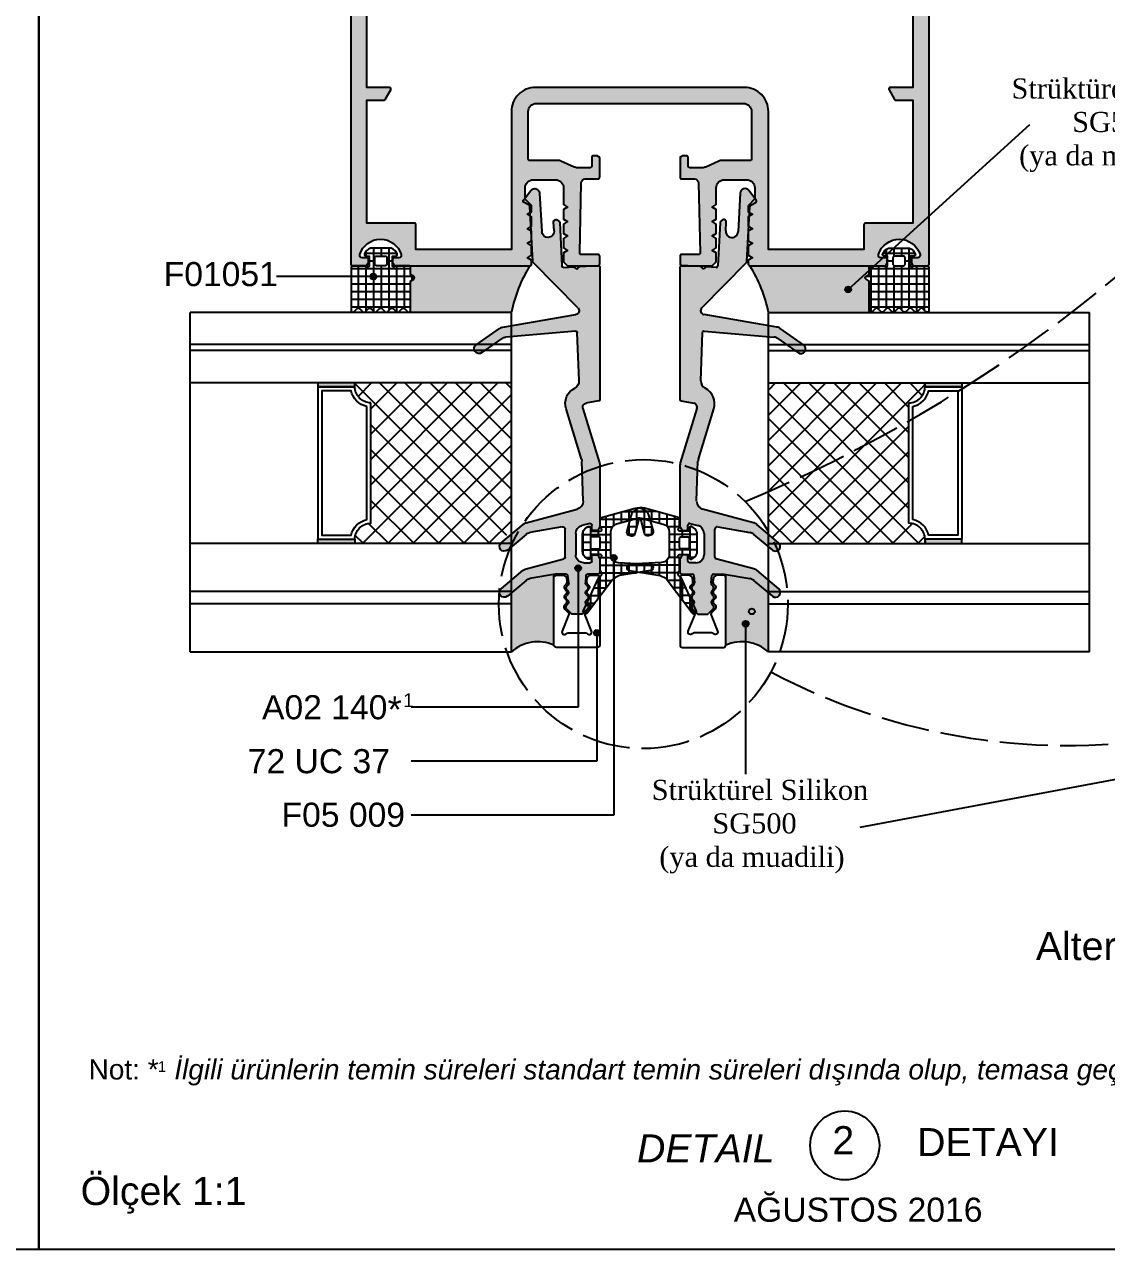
# Model space of a CAD drawing. Header units: millimetres. Extents: x -624 to 1947, y 11274 to 11571.
# Drawn here: x -415.3 to -280.6, y 11274.3 to 11426.8 of the extents above; entities that cross this region are included whole.
import ezdxf

# ---------------------------------------------------------------- set-up
doc = ezdxf.new("R2010")
doc.units = ezdxf.units.MM
doc.linetypes.add('AM_ISO02W050', pattern=[7.5, 6, -1.5])
for name, color, linetype in [('AKSESUAR', 7, 'Continuous'), ('Antet', 7, 'Continuous'), ('FITIL', 11, 'Continuous'), ('Layer1', 7, 'Continuous'), ('yazı_numara_k', 11, 'Continuous')]:
    doc.layers.add(name, color=color, linetype=linetype)
doc.styles.get("Standard").update_dxf_attribs({"font": 'arial.ttf'})
pattern_1 = [(0, (-788.0593, -1354.6916), (0, 0.9525), []), (90, (-788.0593, -1354.6916), (-0.9525, 1e-16), [])]

# ---------------------------------------------------------------- blocks, each defined once
blk = doc.blocks.new('CAM5V')
at = {"linetype": 'Continuous'}
for points in [[(941.47, -529.89), (941.47, -534.48), (940.97, -534.48), (940.97, -529.89)], [(941.47, -529.89), (941.47, -534.48), (940.97, -534.48), (940.97, -529.89)], [(941.47, -529.89), (941.47, -534.48), (940.97, -534.48), (940.97, -529.89)], [(960.47, -529.89), (960.47, -534.48), (960.97, -534.48), (960.97, -529.89)], [(960.47, -529.89), (960.47, -534.48), (960.97, -534.48), (960.97, -529.89)], [(960.47, -529.89), (960.47, -534.48), (960.97, -534.48), (960.97, -529.89)]]:
    blk.add_hatch(color=4, dxfattribs=at).paths.add_polyline_path(points)
at = {"color": 4}
for p, q in [((927.45, -513.99), (927.45, -553.99)), ((927.45, -513.99), (969.73, -513.99)), ((927.45, -513.99), (927.45, -553.99)), ((927.45, -513.99), (969.73, -513.99)), ((927.45, -513.99), (927.45, -553.99)), ((927.45, -513.99), (969.73, -513.99)), ((933.45, -553.99), (933.45, -513.99)), ((933.45, -553.99), (933.45, -513.99)), ((933.45, -553.99), (933.45, -513.99)), ((934.97, -553.99), (934.97, -513.99)), ((934.97, -553.99), (934.97, -513.99)), ((934.97, -553.99), (934.97, -513.99)), ((940.97, -553.99), (940.97, -513.99)), ((940.97, -553.99), (940.97, -513.99)), ((940.97, -553.99), (940.97, -513.99)), ((960.97, -553.99), (960.97, -513.99)), ((960.97, -553.99), (960.97, -513.99)), ((960.97, -553.99), (960.97, -513.99)), ((964.97, -553.99), (964.97, -513.99)), ((964.97, -553.99), (964.97, -513.99)), ((964.97, -553.99), (964.97, -513.99)), ((965.73, -553.99), (965.73, -513.99)), ((965.73, -553.99), (965.73, -513.99)), ((965.73, -553.99), (965.73, -513.99)), ((969.73, -553.99), (969.73, -513.99)), ((969.73, -553.99), (969.73, -513.99)), ((969.73, -553.99), (969.73, -513.99)), ((927.45, -553.99), (969.73, -553.99)), ((927.45, -553.99), (969.73, -553.99)), ((927.45, -553.99), (969.73, -553.99))]:
    blk.add_line(p, q, dxfattribs=at)
for points in [[(941.47, -529.89), (941.47, -534.48), (940.97, -534.48), (940.97, -529.89)], [(941.47, -529.89), (941.47, -534.48), (940.97, -534.48), (940.97, -529.89)], [(941.47, -529.89), (941.47, -534.48), (940.97, -534.48), (940.97, -529.89)], [(960.47, -529.89), (960.47, -534.49), (960.97, -534.49), (960.97, -529.89)], [(960.47, -529.89), (960.47, -534.48), (960.97, -534.48), (960.97, -529.89)], [(960.47, -529.89), (960.47, -534.49), (960.97, -534.49), (960.97, -529.89)], [(960.47, -529.89), (960.47, -534.48), (960.97, -534.48), (960.97, -529.89)], [(960.47, -529.89), (960.47, -534.49), (960.97, -534.49), (960.97, -529.89)], [(960.47, -529.89), (960.47, -534.48), (960.97, -534.48), (960.97, -529.89)]]:
    blk.add_lwpolyline(points, close=True, dxfattribs=at)
for points in [[(958.47, -536.49, -0.414214), (960.47, -534.49), (960.47, -529.89), (941.47, -529.89), (941.47, -534.49, -0.414214), (943.47, -536.49)], [(958.47, -536.49, -0.414214), (960.47, -534.49), (960.47, -529.89), (941.47, -529.89), (941.47, -534.49, -0.414214), (943.47, -536.49)], [(958.47, -536.49, -0.414214), (960.47, -534.49), (960.47, -529.89), (941.47, -529.89), (941.47, -534.49, -0.414214), (943.47, -536.49)], [(958.02, -535.99, -0.300614), (959.97, -534.04), (959.97, -530.39), (941.97, -530.39), (941.97, -534.04, -0.300614), (943.92, -535.99)], [(958.02, -535.99, -0.300614), (959.97, -534.04), (959.97, -530.39), (941.97, -530.39), (941.97, -534.04, -0.300614), (943.92, -535.99)], [(958.02, -535.99, -0.300614), (959.97, -534.04), (959.97, -530.39), (941.97, -530.39), (941.97, -534.04, -0.300614), (943.92, -535.99)]]:
    blk.add_lwpolyline(points, format="xyb", close=True, dxfattribs=at)
blk = doc.blocks.new('72UC37')
at = {"layer": 'Layer1', "color": 0, "linetype": 'Continuous', "ltscale": 10}
blk.add_lwpolyline([(1705.09, 11318.63), (1706, 11318.63), (1706.34, 11318.33), (1706.39, 11317.75, -0.221695), (1706.3, 11317.51), (1706.13, 11317.34, 0.414214), (1706.13, 11316.91), (1706.3, 11316.74, -0.414214), (1706.3, 11316.32), (1706.13, 11316.14, 0.414214), (1706.13, 11315.72), (1706.3, 11315.54, -0.414214), (1706.3, 11315.12), (1706.13, 11314.94, 0.198912), (1706.04, 11314.73), (1706.04, 11314.67), (1706.04, 11314.62, 0.198912), (1706.13, 11314.41), (1706.55, 11313.99, -0.298826), (1706.62, 11313.67), (1705.81, 11311.64, 0.837166), (1706.32, 11311.33, -0.213422), (1706.54, 11311.43), (1707.64, 11311.43), (1708.75, 11311.43, -0.213422), (1708.97, 11311.33, 0.837166), (1709.47, 11311.64), (1708.67, 11313.67, -0.298826), (1708.74, 11313.99), (1709.15, 11314.41, 0.198912), (1709.24, 11314.62), (1709.24, 11314.67), (1709.24, 11314.73, 0.198912), (1709.15, 11314.94), (1708.98, 11315.12, -0.414214), (1708.98, 11315.54), (1709.15, 11315.72, 0.414214), (1709.15, 11316.14), (1708.98, 11316.32, -0.414214), (1708.98, 11316.74), (1709.15, 11316.91, 0.414214), (1709.15, 11317.34), (1708.98, 11317.51, -0.221695), (1708.89, 11317.75), (1708.94, 11318.33), (1709.28, 11318.63), (1710.19, 11318.63, -0.414214), (1710.49, 11318.33), (1710.49, 11309.93, -0.414214), (1710.19, 11309.63), (1707.64, 11309.63), (1705.09, 11309.63, -0.414214), (1704.79, 11309.93), (1704.79, 11318.33, -0.414214)], format="xyb", close=True, dxfattribs=at)
blk = doc.blocks.new('A02140')
blk.add_hatch(color=1).paths.add_polyline_path([(1229.32, 10846.43), (1229.32, 10862.9, 0.36397), (1229.15, 10863.09), (1227.59, 10863.37, -0.450467), (1227.2, 10864.01), (1229.27, 10870.8, 0.074313), (1229.32, 10871.09), (1229.32, 10878.69, 0.131652), (1229.29, 10878.79), (1229.09, 10879.13, 0.267949), (1228.92, 10879.23), (1228.52, 10879.23, 0.414214), (1228.32, 10879.03), (1228.32, 10878.55, -0.486696), (1228.07, 10878.36), (1227.08, 10878.6, -0.345265), (1226.32, 10879.57), (1226.32, 10882.23, -0.414214), (1227.32, 10883.23), (1228.12, 10883.23, -0.414214), (1228.32, 10883.03), (1228.32, 10882.43, 0.414214), (1228.52, 10882.23), (1228.92, 10882.23, 0.267949), (1229.09, 10882.33), (1229.29, 10882.68, 0.131652), (1229.32, 10882.78), (1229.32, 10884.43, 0.414214), (1229.12, 10884.63), (1227.79, 10884.63, -0.388879), (1227.59, 10884.81), (1227.51, 10885.74, -0.221695), (1227.6, 10885.98), (1227.77, 10886.15, 0.414214), (1227.77, 10886.58), (1227.61, 10886.74, -0.414214), (1227.61, 10887.16), (1227.79, 10887.34, 0.414214), (1227.79, 10887.76), (1227.61, 10887.94, -0.414214), (1227.61, 10888.36), (1227.79, 10888.54, 0.414214), (1227.79, 10888.96), (1227.2, 10889.55, 0.197461), (1226.99, 10889.64), (1225.97, 10889.64, 0.197461), (1225.76, 10889.55), (1225.17, 10888.96, 0.414214), (1225.17, 10888.54), (1225.35, 10888.36, -0.414214), (1225.35, 10887.94), (1225.17, 10887.76, 0.414214), (1225.17, 10887.34), (1225.35, 10887.16, -0.414214), (1225.35, 10886.74), (1225.18, 10886.58, 0.414214), (1225.18, 10886.15), (1225.36, 10885.98, -0.221695), (1225.45, 10885.74), (1225.33, 10884.81, -0.387272), (1225.13, 10884.63), (1223.83, 10884.63, -0.043661), (1223.8, 10884.63), (1220.6, 10885.2, -0.131652), (1220.14, 10885.42), (1217.8, 10887.38, 1), (1217.02, 10886.46), (1219.75, 10884.17, 0.109518), (1220.13, 10883.97), (1224.83, 10882.72, -0.339454), (1224.98, 10882.52), (1224.98, 10879.06, -0.466308), (1224.62, 10878.76), (1220.61, 10879.47, -0.131652), (1220.14, 10879.69), (1217.8, 10881.65, 1), (1217.03, 10880.73), (1219.76, 10878.45, 0.109518), (1220.14, 10878.25), (1226.5, 10876.54, -0.349216), (1227.24, 10875.54), (1227.07, 10870.59, -0.065543), (1227.02, 10870.33), (1225.11, 10864.07, 0.359628), (1226.18, 10861.48, -0.287312), (1226.72, 10860.56), (1226.51, 10854.57, -0.429634), (1226.29, 10854.38), (1217.61, 10855.14, -0.131652), (1217.12, 10855.32), (1214.62, 10857.07, 1), (1213.93, 10856.09), (1216.84, 10854.05, 0.109518), (1217.24, 10853.88), (1226.32, 10852.33, -0.606617), (1226.59, 10851.49), (1221.03, 10845.85, 0.183818), (1220.97, 10845.72), (1220.61, 10838.87, -0.267949), (1220.5, 10838.7), (1219.88, 10838.39, 0.466308), (1219.81, 10838.09), (1220.73, 10836.88, 0.700208), (1221.82, 10837.21), (1222.08, 10842, -1), (1223.62, 10841.92), (1223.56, 10840.81, 0.668179), (1224.06, 10840.57), (1224.25, 10840.74, 0.198912), (1224.32, 10840.88), (1224.6, 10846.27, -0.414214), (1224.81, 10846.46), (1226.03, 10846.4, 0.198912), (1226.17, 10846.45), (1226.43, 10846.68), (1226.65, 10846.42, 0.198912), (1226.79, 10846.36), (1229.11, 10846.23, 0.429634)])
at = {"color": 1}
for p, q in [((1225.17, 10888.96), (1225.76, 10889.55)), ((1226.99, 10889.64), (1225.97, 10889.64)), ((1227.79, 10888.96), (1227.2, 10889.55)), ((1225.35, 10888.36), (1225.17, 10888.54)), ((1225.17, 10887.76), (1225.35, 10887.94)), ((1227.61, 10888.36), (1227.79, 10888.54)), ((1227.79, 10887.76), (1227.61, 10887.94)), ((1217.02, 10886.46), (1219.75, 10884.17)), ((1220.14, 10885.42), (1217.8, 10887.38)), ((1225.35, 10887.16), (1225.17, 10887.34)), ((1225.18, 10886.58), (1225.35, 10886.74)), ((1225.36, 10885.98), (1225.18, 10886.15)), ((1227.6, 10885.98), (1227.77, 10886.15)), ((1227.61, 10887.16), (1227.79, 10887.34)), ((1227.77, 10886.58), (1227.61, 10886.74)), ((1223.8, 10884.63), (1220.6, 10885.2)), ((1225.13, 10884.63), (1223.83, 10884.63)), ((1225.45, 10885.74), (1225.33, 10884.81)), ((1227.59, 10884.81), (1227.51, 10885.74)), ((1229.12, 10884.63), (1227.79, 10884.63)), ((1220.13, 10883.97), (1224.83, 10882.72)), ((1227.32, 10883.23), (1228.12, 10883.23)), ((1228.32, 10883.03), (1228.32, 10882.43)), ((1229.32, 10882.78), (1229.32, 10884.43)), ((1220.14, 10879.69), (1217.8, 10881.65)), ((1224.98, 10882.52), (1224.98, 10879.06)), ((1226.32, 10879.57), (1226.32, 10882.23)), ((1228.52, 10882.23), (1228.92, 10882.23)), ((1229.09, 10882.33), (1229.29, 10882.68)), ((1217.03, 10880.73), (1219.76, 10878.45)), ((1224.62, 10878.76), (1220.61, 10879.47)), ((1228.07, 10878.36), (1227.08, 10878.6)), ((1228.32, 10879.03), (1228.32, 10878.55)), ((1228.92, 10879.23), (1228.52, 10879.23)), ((1229.29, 10878.79), (1229.09, 10879.13)), ((1229.32, 10871.09), (1229.32, 10878.69)), ((1220.14, 10878.25), (1226.5, 10876.54)), ((1227.24, 10875.54), (1227.07, 10870.59)), ((1227.2, 10864.01), (1229.27, 10870.8)), ((1227.02, 10870.33), (1225.11, 10864.07)), ((1229.15, 10863.09), (1227.59, 10863.37)), ((1229.32, 10846.43), (1229.32, 10862.9)), ((1226.72, 10860.56), (1226.51, 10854.57)), ((1217.12, 10855.32), (1214.62, 10857.07)), ((1213.93, 10856.09), (1216.84, 10854.05)), ((1226.29, 10854.38), (1217.61, 10855.14)), ((1217.24, 10853.88), (1226.32, 10852.33)), ((1226.59, 10851.49), (1221.03, 10845.85)), ((1224.81, 10846.46), (1226.03, 10846.4)), ((1226.17, 10846.45), (1226.43, 10846.68)), ((1226.43, 10846.68), (1226.65, 10846.42)), ((1220.97, 10845.72), (1220.61, 10838.87)), ((1224.32, 10840.88), (1224.6, 10846.27)), ((1226.79, 10846.36), (1229.11, 10846.23)), ((1221.82, 10837.21), (1222.08, 10842)), ((1223.62, 10841.92), (1223.56, 10840.81)), ((1224.06, 10840.57), (1224.25, 10840.74)), ((1219.81, 10838.09), (1220.73, 10836.88)), ((1220.5, 10838.7), (1219.88, 10838.39))]:
    blk.add_line(p, q, dxfattribs=at)
for centre, radius, start, end in [((1225.97, 10889.34), 0.3, 90.3201, 135), ((1226.99, 10889.34), 0.3, 45, 89.6799), ((1225.38, 10888.75), 0.3, 135, 225), ((1225.38, 10887.55), 0.3, 135, 225), ((1225.13, 10888.15), 0.3, 315, 45), ((1227.82, 10888.15), 0.3, 135, 225), ((1227.58, 10888.75), 0.3, 315, 45), ((1227.58, 10887.55), 0.3, 315, 45), ((1217.41, 10886.92), 0.6, 50, 230), ((1225.4, 10886.37), 0.3, 135, 225), ((1225.13, 10886.95), 0.3, 315, 45), ((1227.82, 10886.95), 0.3, 135, 225), ((1227.56, 10886.37), 0.3, 315, 45), ((1220.78, 10886.18), 1, 230, 260), ((1223.83, 10884.83), 0.2, 260, 270), ((1225.13, 10884.83), 0.196, 270, 354.6799), ((1225.15, 10885.77), 0.3, 355, 45), ((1227.81, 10885.77), 0.3, 135, 185), ((1227.79, 10884.83), 0.2, 185, 270), ((1229.12, 10884.43), 0.2, 0, 90), ((1220.39, 10884.94), 1, 230, 255), ((1227.32, 10882.23), 1, 90, 180), ((1228.12, 10883.03), 0.2, 0, 90), ((1217.42, 10881.19), 0.6, 50, 230), ((1224.78, 10882.52), 0.2, 0, 75), ((1228.52, 10882.43), 0.2, 180, 270), ((1228.92, 10882.43), 0.2, 270, 330), ((1229.12, 10882.78), 0.2, 330, 0), ((1220.4, 10879.21), 1, 230, 255), ((1220.78, 10880.45), 1, 230, 260), ((1224.68, 10879.06), 0.3, 260, 0), ((1227.32, 10879.57), 1, 180, 256.1921), ((1228.12, 10878.55), 0.2, 256.1921, 0), ((1228.52, 10879.03), 0.2, 90, 180), ((1228.92, 10879.03), 0.2, 30, 90), ((1229.12, 10878.69), 0.2, 0, 30), ((1226.24, 10875.58), 1, 358, 75), ((1228.32, 10871.09), 1, 343, 0), ((1226.07, 10870.62), 1, 343, 358), ((1227.21, 10863.43), 2.2, 163, 242.1201), ((1227.68, 10863.86), 0.5, 163, 260), ((1229.12, 10862.9), 0.2, 0, 80), ((1225.72, 10860.6), 1, 358, 62.1201), ((1214.27, 10856.58), 0.6, 55, 235), ((1217.42, 10854.87), 1, 235, 260), ((1217.69, 10856.14), 1, 235, 265), ((1226.31, 10854.58), 0.2, 265, 358), ((1226.24, 10851.84), 0.5, 315.3371, 80.3039), ((1224.8, 10846.26), 0.2, 87, 177), ((1226.04, 10846.6), 0.2, 267, 312), ((1226.8, 10846.56), 0.2, 222, 267), ((1229.12, 10846.43), 0.2, 267, 0), ((1221.17, 10845.71), 0.2, 135.3371, 177), ((1222.85, 10841.96), 0.773, 357, 177), ((1223.86, 10840.79), 0.3, 177, 312), ((1224.12, 10840.89), 0.2, 312, 357), ((1220.41, 10838.88), 0.2, 297, 357), ((1219.97, 10838.21), 0.2, 117, 217), ((1221.21, 10837.25), 0.611, 217, 357)]:
    blk.add_arc(centre, radius, start, end, dxfattribs=at)
blk = doc.blocks.new('F05009')
at = {"layer": 'FITIL'}
h = blk.add_hatch(dxfattribs=at)
h.set_pattern_fill('NET', color=256, scale=0.3, style=0)
h.paths.add_polyline_path([(-531.95, 11339.95), (-527.88, 11341.04, -0.414214), (-526.17, 11340.05), (-525.66, 11338.17, -0.414214), (-525.95, 11337.68), (-526.24, 11337.61, -0.414214), (-526.73, 11337.89), (-527.2, 11339.67, 0.414214), (-527.45, 11339.81), (-530.21, 11339.07, 0.339454), (-530.95, 11338.11), (-530.95, 11335.29, 0.39896), (-530, 11334.29), (-526.03, 11334.08, -0.900404), (-525.99, 11333.29), (-529.54, 11332.73, 0.194002), (-530.83, 11331.96), (-533.81, 11328.01, -0.898151), (-534.32, 11328.32), (-532.43, 11332.41, -0.202229), (-532.32, 11332.51, 0.56776), (-532.18, 11333.19, -0.211717), (-532.25, 11333.34), (-532.25, 11334.75, -0.267949), (-532.15, 11334.92, 0.767327), (-532.25, 11335.29), (-533.45, 11335.29), (-533.45, 11334.89, -0.57735), (-533.75, 11334.72), (-533.95, 11334.83, -0.267949), (-534.45, 11335.7), (-534.45, 11337.78, -0.267949), (-533.95, 11338.65), (-533.75, 11338.76, -0.57735), (-533.45, 11338.59), (-533.45, 11338.19), (-532.25, 11338.19, 0.767327), (-532.15, 11338.56, -0.267949), (-532.25, 11338.74), (-532.25, 11339.57, -0.339454)])
h.paths.add_polyline_path([(-533.25, 11335.99), (-532.45, 11335.99, 0.414214), (-532.25, 11336.19), (-532.25, 11337.29, 0.414214), (-532.45, 11337.49), (-533.25, 11337.49, 0.414214), (-533.45, 11337.29), (-533.45, 11336.19, 0.414214)], flags=16)
at = {"layer": 'FITIL', "flags": 128}
for points in [[(-531.95, 11339.95), (-527.88, 11341.04, -0.414214), (-526.17, 11340.05), (-525.66, 11338.17, -0.414214), (-525.95, 11337.68), (-526.24, 11337.61, -0.414214), (-526.73, 11337.89), (-527.2, 11339.67, 0.414214), (-527.45, 11339.81), (-530.21, 11339.07, 0.339454), (-530.95, 11338.11), (-530.95, 11335.29, 0.39896), (-530, 11334.29), (-526.03, 11334.08, -0.900404), (-525.99, 11333.29), (-529.54, 11332.73, 0.194002), (-530.83, 11331.96), (-533.81, 11328.01, -0.898151), (-534.32, 11328.32), (-532.43, 11332.41, -0.202229), (-532.32, 11332.51, 0.56776), (-532.18, 11333.19, -0.211717), (-532.25, 11333.34), (-532.25, 11334.75, -0.267949), (-532.15, 11334.92, 0.767327), (-532.25, 11335.29), (-533.45, 11335.29), (-533.45, 11334.89, -0.57735), (-533.75, 11334.72), (-533.95, 11334.83, -0.267949), (-534.45, 11335.7), (-534.45, 11337.78, -0.267949), (-533.95, 11338.65), (-533.75, 11338.76, -0.57735), (-533.45, 11338.59), (-533.45, 11338.19), (-532.25, 11338.19, 0.767327), (-532.15, 11338.56, -0.267949), (-532.25, 11338.74), (-532.25, 11339.57, -0.339454)], [(-533.25, 11335.99), (-532.45, 11335.99, 0.414214), (-532.25, 11336.19), (-532.25, 11337.29, 0.414214), (-532.45, 11337.49), (-533.25, 11337.49, 0.414214), (-533.45, 11337.29), (-533.45, 11336.19, 0.414214)]]:
    blk.add_lwpolyline(points, format="xyb", close=True, dxfattribs=at)

msp = doc.modelspace()

# ---------------------------------------------------------------- hatches: boundary and pattern name
h = msp.add_hatch(color=7)
h.paths.add_polyline_path([(-352.39, 11396.781), (-367.454, 11396.781, -0.4142136), (-367.254, 11396.581), (-367.254, 11395.685), (-366.854, 11395.454, -0.5773503), (-366.854, 11395.108), (-367.254, 11394.877), (-367.254, 11391.181, -0.4142136), (-367.454, 11390.981), (-354.69, 11390.981, -0.090493)])
h.paths.add_polyline_path([(-310.126, 11394.877), (-310.526, 11395.108, -0.5773503), (-310.526, 11395.454), (-310.126, 11395.685), (-310.126, 11396.581, -0.4142136), (-309.926, 11396.781), (-324.99, 11396.781, -0.090493), (-322.69, 11390.981), (-309.926, 11390.981, -0.4142136), (-310.126, 11391.181)])
h = msp.add_hatch()
h.set_pattern_fill('ANSI37', color=256, scale=0.7, style=0)
h.set_pattern_definition([(45, (-788.0593, -1354.6916), (-1.57154482, 1.57154482), []), (135, (-788.0593, -1354.6916), (-1.57154482, -1.57154482), [])])
h.paths.add_polyline_path([(-305.19, 11379.721, 0.4142136), (-303.19, 11381.721), (-303.192, 11381.721), (-303.192, 11382.221), (-322.69, 11382.221), (-322.69, 11364.435, -0.0885616), (-321.888, 11362.221), (-303.19, 11362.221), (-303.19, 11362.721, 0.4142136), (-305.19, 11364.721)])
h.paths.add_polyline_path([(-354.69, 11382.221), (-374.189, 11382.221), (-374.189, 11381.721), (-374.19, 11381.721, 0.4142136), (-372.19, 11379.721), (-372.19, 11364.721, 0.4142136), (-374.19, 11362.721), (-374.207, 11362.221), (-355.493, 11362.221, -0.0885616), (-354.69, 11364.435)])
for points in [[(-349.389, 11349.553), (-349.389, 11357.952), (-349.389, 11358.36), (-352.39, 11357.831, 0.1316525), (-352.859, 11357.612), (-354.69, 11356.075), (-354.69, 11354.701), (-354.69, 11348.701, -0.295121)], [(-327.991, 11349.553), (-327.991, 11357.952), (-327.991, 11358.36), (-324.991, 11357.831, -0.1316525), (-324.521, 11357.612), (-322.69, 11356.075), (-322.69, 11354.701), (-322.69, 11348.701, 0.295121)]]:
    msp.add_hatch(color=7).paths.add_polyline_path(points)
at = {"layer": 'AKSESUAR', "linetype": 'ByBlock'}
h = msp.add_hatch(color=30, dxfattribs=at)
h.paths.add_polyline_path([(-352.59, 11410.081), (-352.59, 11415.981, -0.4142136), (-351.59, 11416.981), (-325.79, 11416.981, -0.4142136), (-324.79, 11415.981), (-324.79, 11410.081, -0.4142136), (-324.99, 11409.881), (-328.454, 11409.881, 0.1049636), (-328.86, 11409.795), (-330.496, 11409.067, -0.1049636), (-330.903, 11408.981), (-332.49, 11408.981, -0.4142136), (-332.69, 11409.181), (-332.69, 11410.281, 0.4142136), (-332.89, 11410.481), (-333.317, 11410.481, 0.1316525), (-333.417, 11410.454), (-333.59, 11410.354, 0.2679492), (-333.69, 11410.181), (-333.69, 11407.781, 0.4142136), (-333.49, 11407.581), (-331.89, 11407.581, -0.4075001), (-331.39, 11407.092), (-331.19, 11398.386, -0.420959), (-331.39, 11398.181), (-333.49, 11398.181, 0.4142136), (-333.69, 11397.981), (-333.69, 11396.981, 0.4142136), (-333.49, 11396.781), (-329.69, 11396.781), (-329.19, 11397.281), (-329.19, 11398.369), (-329.69, 11398.681), (-329.19, 11398.993), (-329.19, 11400.169), (-329.69, 11400.481), (-329.19, 11400.793), (-329.19, 11401.969), (-329.69, 11402.281), (-329.19, 11402.593), (-329.19, 11403.769), (-329.69, 11404.081), (-329.19, 11404.393), (-329.19, 11406.481, -0.4142136), (-328.19, 11407.481), (-325.39, 11407.481, -0.4142136), (-324.39, 11406.481), (-324.39, 11405.147, -0.1989124), (-324.449, 11405.005), (-325.132, 11404.322, 0.1989124), (-325.19, 11404.181), (-325.19, 11403.493), (-324.69, 11403.181), (-325.19, 11402.869), (-325.19, 11401.693), (-324.69, 11401.381), (-325.19, 11401.069), (-325.19, 11399.893), (-324.69, 11399.581), (-325.19, 11399.269), (-325.19, 11398.093), (-324.69, 11397.781), (-325.19, 11397.469), (-325.19, 11396.981, 0.4142136), (-324.99, 11396.781), (-308.206, 11396.781, 0.2679492), (-308.033, 11396.881), (-307.917, 11397.081, 0.1316525), (-307.89, 11397.181), (-307.89, 11397.581, 0.4142136), (-308.09, 11397.781), (-308.686, 11397.781, -0.5038104), (-308.973, 11398.168, -0.7405316), (-303.808, 11398.168, -0.5038104), (-304.095, 11397.781), (-304.69, 11397.781, 0.4142136), (-304.89, 11397.581), (-304.89, 11397.181, 0.1316525), (-304.863, 11397.081), (-304.748, 11396.881, 0.2679492), (-304.575, 11396.781), (-302.89, 11396.781, 0.4142136), (-302.69, 11396.981), (-302.69, 11506.781), (-374.69, 11506.781), (-374.69, 11396.981, 0.4142136), (-374.49, 11396.781), (-372.806, 11396.781, 0.2679492), (-372.633, 11396.881), (-372.517, 11397.081, 0.1316525), (-372.49, 11397.181), (-372.49, 11397.581, 0.4142136), (-372.69, 11397.781), (-373.286, 11397.781, -0.5038104), (-373.573, 11398.168, -0.7405316), (-368.408, 11398.168, -0.5038104), (-368.695, 11397.781), (-369.29, 11397.781, 0.4142136), (-369.49, 11397.581), (-369.49, 11397.181, 0.1316525), (-369.463, 11397.081), (-369.348, 11396.881, 0.2679492), (-369.175, 11396.781), (-352.39, 11396.781, 0.4142136), (-352.19, 11396.981), (-352.19, 11397.469), (-352.69, 11397.781), (-352.19, 11398.093), (-352.19, 11399.269), (-352.69, 11399.581), (-352.19, 11399.893), (-352.19, 11401.069), (-352.69, 11401.381), (-352.19, 11401.693), (-352.19, 11402.869), (-352.69, 11403.181), (-352.19, 11403.493), (-352.19, 11404.181, 0.1989124), (-352.249, 11404.322), (-352.932, 11405.005, -0.1989124), (-352.99, 11405.147), (-352.99, 11406.481, -0.4142136), (-351.99, 11407.481), (-349.19, 11407.481, -0.4142136), (-348.19, 11406.481), (-348.19, 11404.393), (-347.69, 11404.081), (-348.19, 11403.769), (-348.19, 11402.593), (-347.69, 11402.281), (-348.19, 11401.969), (-348.19, 11400.793), (-347.69, 11400.481), (-348.19, 11400.169), (-348.19, 11398.993), (-347.69, 11398.681), (-348.19, 11398.369), (-348.19, 11397.281), (-347.69, 11396.781), (-343.89, 11396.781, 0.4142136), (-343.69, 11396.981), (-343.69, 11397.981, 0.4142136), (-343.89, 11398.181), (-345.99, 11398.181, -0.420959), (-346.19, 11398.386), (-345.99, 11407.092, -0.4075001), (-345.49, 11407.581), (-343.89, 11407.581, 0.4142136), (-343.69, 11407.781), (-343.69, 11410.181, 0.2679492), (-343.79, 11410.354), (-343.963, 11410.454, 0.1316525), (-344.063, 11410.481), (-344.49, 11410.481, 0.4142136), (-344.69, 11410.281), (-344.69, 11409.181, -0.4142136), (-344.89, 11408.981), (-346.478, 11408.981, -0.1049636), (-346.884, 11409.067), (-348.521, 11409.795, 0.1049636), (-348.927, 11409.881), (-352.39, 11409.881, -0.4142136)])
h.paths.add_polyline_path([(-369.37, 11498.178, 0.3575603), (-369.473, 11497.553), (-368.537, 11495.931, 0.2679492), (-368.104, 11495.681), (-367.19, 11495.681, 0.4142136), (-366.69, 11496.181), (-366.69, 11504.481), (-310.69, 11504.481), (-310.69, 11496.181, 0.4142136), (-310.19, 11495.681), (-309.277, 11495.681, 0.2679492), (-308.844, 11495.931), (-307.907, 11497.553, 0.3575603), (-308.01, 11498.178, -2.6534327), (-305.37, 11498.178, 0.3575603), (-305.473, 11497.553), (-304.69, 11496.197), (-304.69, 11439.165), (-305.473, 11437.809, 0.3575603), (-305.37, 11437.183, -2.6534327), (-308.01, 11437.183, 0.3575603), (-307.907, 11437.809), (-308.844, 11439.431, 0.2679492), (-309.277, 11439.681), (-310.19, 11439.681, 0.4142136), (-310.69, 11439.181), (-310.69, 11432.681, 0.4142136), (-309.69, 11431.681), (-304.69, 11431.681), (-304.69, 11418.981), (-307.49, 11418.981, 0.5773503), (-307.663, 11418.681), (-306.971, 11417.481, 0.2679492), (-306.797, 11417.381), (-304.69, 11417.381), (-304.69, 11402.081), (-310.586, 11402.081, 0.4142136), (-310.786, 11401.881), (-310.786, 11398.781), (-322.69, 11398.781), (-322.69, 11415.981, 0.4142136), (-325.69, 11418.981), (-351.69, 11418.981, 0.4142136), (-354.69, 11415.981), (-354.69, 11398.781), (-366.595, 11398.781), (-366.595, 11401.881, 0.4142136), (-366.795, 11402.081), (-372.69, 11402.081), (-372.69, 11417.381), (-370.583, 11417.381, 0.2679492), (-370.41, 11417.481), (-369.717, 11418.681, 0.5773503), (-369.89, 11418.981), (-372.69, 11418.981), (-372.69, 11431.681), (-367.69, 11431.681, 0.4142136), (-366.69, 11432.681), (-366.69, 11439.181, 0.4142136), (-367.19, 11439.681), (-368.104, 11439.681, 0.2679492), (-368.537, 11439.431), (-369.473, 11437.809, 0.3575603), (-369.37, 11437.183, -2.6534327), (-372.01, 11437.183, 0.3575603), (-371.907, 11437.809), (-372.69, 11439.165), (-372.69, 11496.197), (-371.907, 11497.553, 0.3575603), (-372.01, 11498.178, -2.6534327)], flags=16)
at = {"layer": 'Antet'}
h = msp.add_hatch(dxfattribs=at)
h.set_pattern_fill('LINE', color=0, scale=0.5, angle=45, style=0)
h.set_pattern_definition([(45, (654.47765, 11359.59461), (-0.044194174, 0.044194174), [])])
edge = h.paths.add_edge_path()
edge.add_arc((-371.879, 11395.423), 0.362, 0, 360)
h = msp.add_hatch(color=0, dxfattribs=at)
h.set_gradient(color1=(77, 0, 0))
edge = h.paths.add_edge_path()
edge.add_arc((-312.758, 11393.834), 0.362, 0, 360)
h = msp.add_hatch(dxfattribs=at)
h.set_pattern_fill('LINE', color=0, scale=0.5, angle=45, style=0)
h.set_pattern_definition([(45, (684.42967, 11324.59635), (-0.044194174, 0.044194174), [])])
edge = h.paths.add_edge_path()
edge.add_arc((-341.927, 11360.425), 0.362, 0, 360)
h = msp.add_hatch(dxfattribs=at)
h.set_pattern_fill('LINE', color=0, scale=0.5, angle=45, style=0)
h.set_pattern_definition([(45, (679.98398, 11323.29527), (-0.044194174, 0.044194174), [])])
edge = h.paths.add_edge_path()
edge.add_arc((-346.372, 11359.124), 0.362, 0, 360)
h = msp.add_hatch(dxfattribs=at)
h.set_pattern_fill('LINE', color=0, scale=0.5, angle=45, style=0)
h.set_pattern_definition([(45, (682.31338, 11315.231974), (-0.044194174, 0.044194174), [])])
edge = h.paths.add_edge_path()
edge.add_arc((-344.043, 11351.06), 0.362, 0, 360)
h = msp.add_hatch(color=0, dxfattribs=at)
h.set_gradient(color1=(77, 0, 0))
edge = h.paths.add_edge_path()
edge.add_arc((-325.521, 11352.213), 0.362, 0, 360)
at = {"layer": 'FITIL'}
h = msp.add_hatch(dxfattribs=at)
h.set_pattern_fill('NET', color=256, scale=0.3, style=0)
h.set_pattern_definition(pattern_1)
h.paths.add_polyline_path([(-367.254, 11391.181), (-367.254, 11394.877), (-366.854, 11395.108, 0.5773503), (-366.854, 11395.454), (-367.254, 11395.685), (-367.254, 11396.581, 0.4142136), (-367.454, 11396.781), (-369.067, 11396.781, 0.2453927), (-369.231, 11396.695, -0.7342378), (-369.504, 11396.781), (-369.504, 11397.981), (-369.104, 11397.981, 0.5773503), (-368.931, 11398.281), (-369.047, 11398.481, 0.2679492), (-369.913, 11398.981), (-371.996, 11398.981, 0.2679492), (-372.862, 11398.481), (-372.978, 11398.281, 0.5773503), (-372.804, 11397.981), (-372.404, 11397.981), (-372.404, 11396.781, -0.7342378), (-372.677, 11396.695, 0.2453927), (-372.842, 11396.781), (-374.454, 11396.781, 0.4142136), (-374.654, 11396.581), (-374.654, 11391.181, 0.6681786), (-374.313, 11391.04), (-373.896, 11391.457, -0.4142136), (-373.613, 11391.457), (-373.196, 11391.04, 0.4142136), (-372.913, 11391.04), (-372.496, 11391.457, -0.4142136), (-372.213, 11391.457), (-371.796, 11391.04, 0.4142136), (-371.513, 11391.04), (-371.096, 11391.457, -0.4142136), (-370.813, 11391.457), (-370.396, 11391.04, 0.4142136), (-370.113, 11391.04), (-369.696, 11391.457, -0.4142136), (-369.413, 11391.457), (-368.996, 11391.04, 0.4142136), (-368.713, 11391.04), (-368.296, 11391.457, -0.4142136), (-368.013, 11391.457), (-367.596, 11391.04, 0.6681786)])
h.paths.add_polyline_path([(-371.704, 11396.981), (-371.704, 11397.781, -0.4142136), (-371.504, 11397.981), (-370.404, 11397.981, -0.4142136), (-370.204, 11397.781), (-370.204, 11396.981, -0.4142136), (-370.404, 11396.781), (-371.504, 11396.781, -0.4142136)], flags=16)
h = msp.add_hatch(dxfattribs=at)
h.set_pattern_fill('NET', color=256, scale=0.3, style=0)
h.set_pattern_definition(pattern_1)
h.paths.add_polyline_path([(-310.126, 11391.181), (-310.126, 11394.877), (-310.526, 11395.108, -0.5773503), (-310.526, 11395.454), (-310.126, 11395.685), (-310.126, 11396.581, -0.4142136), (-309.926, 11396.781), (-308.313, 11396.781, -0.2453927), (-308.149, 11396.695, 0.7342378), (-307.876, 11396.781), (-307.876, 11397.981), (-308.276, 11397.981, -0.5773503), (-308.449, 11398.281), (-308.334, 11398.481, -0.2679492), (-307.468, 11398.981), (-305.384, 11398.981, -0.2679492), (-304.518, 11398.481), (-304.403, 11398.281, -0.5773503), (-304.576, 11397.981), (-304.976, 11397.981), (-304.976, 11396.781, 0.7342378), (-304.703, 11396.695, -0.2453927), (-304.539, 11396.781), (-302.926, 11396.781, -0.4142136), (-302.726, 11396.581), (-302.726, 11391.181, -0.6681786), (-303.068, 11391.04), (-303.485, 11391.457, 0.4142136), (-303.768, 11391.457), (-304.185, 11391.04, -0.4142136), (-304.468, 11391.04), (-304.885, 11391.457, 0.4142136), (-305.168, 11391.457), (-305.585, 11391.04, -0.4142136), (-305.868, 11391.04), (-306.285, 11391.457, 0.4142136), (-306.568, 11391.457), (-306.985, 11391.04, -0.4142136), (-307.268, 11391.04), (-307.685, 11391.457, 0.4142136), (-307.968, 11391.457), (-308.385, 11391.04, -0.4142136), (-308.668, 11391.04), (-309.085, 11391.457, 0.4142136), (-309.368, 11391.457), (-309.785, 11391.04, -0.6681786)])
h.paths.add_polyline_path([(-305.676, 11396.981), (-305.676, 11397.781, 0.4142136), (-305.876, 11397.981), (-306.976, 11397.981, 0.4142136), (-307.176, 11397.781), (-307.176, 11396.981, 0.4142136), (-306.976, 11396.781), (-305.876, 11396.781, 0.4142136)], flags=16)

# ---------------------------------------------------------------- linework, layer by layer
at = {"color": 140}
for p, q in [((-312.758, 11393.834), (-290.134, 11414.381)), ((-371.879, 11395.423), (-383.928, 11395.423)), ((-341.927, 11360.425), (-341.927, 11328.378)), ((-346.372, 11359.124), (-346.372, 11341.806)), ((-325.521, 11352.213), (-325.521, 11333.493)), ((-344.043, 11351.06), (-344.043, 11335.092)), ((-346.372, 11341.806), (-367.178, 11341.806)), ((-344.043, 11335.092), (-367.178, 11335.092)), ((-264.332, 11335.668), (-311.32, 11326.842)), ((-341.927, 11328.378), (-367.178, 11328.378))]:
    msp.add_line(p, q, dxfattribs=at)
at = {"color": 6}
for p, q in [((-374.19, 11381.721), (-374.19, 11382.221)), ((-303.19, 11381.721), (-303.19, 11382.221)), ((-374.19, 11362.721), (-374.19, 11362.221)), ((-303.19, 11362.721), (-303.19, 11362.221))]:
    msp.add_line(p, q, dxfattribs=at)
at = {"color": 0}
for p, q in [((-349.389, 11357.952), (-349.389, 11358.36)), ((-327.991, 11357.952), (-327.991, 11358.36))]:
    msp.add_line(p, q, dxfattribs=at)
for points in [[(-374.69, 11506.781), (-374.69, 11396.981, 0.4142136), (-374.49, 11396.781), (-372.806, 11396.781, 0.2679492), (-372.633, 11396.881), (-372.517, 11397.081, 0.1316525), (-372.49, 11397.181), (-372.49, 11397.581, 0.4142136), (-372.69, 11397.781), (-373.286, 11397.781, -0.5038104), (-373.573, 11398.168, -0.7405316), (-368.408, 11398.168, -0.5038104), (-368.695, 11397.781), (-369.29, 11397.781, 0.4142136), (-369.49, 11397.581), (-369.49, 11397.181, 0.1316525), (-369.463, 11397.081), (-369.348, 11396.881, 0.2679492), (-369.175, 11396.781), (-352.39, 11396.781, 0.4142136), (-352.19, 11396.981), (-352.19, 11397.469), (-352.69, 11397.781), (-352.19, 11398.093), (-352.19, 11399.269), (-352.69, 11399.581), (-352.19, 11399.893), (-352.19, 11401.069), (-352.69, 11401.381), (-352.19, 11401.693), (-352.19, 11402.869), (-352.69, 11403.181), (-352.19, 11403.493), (-352.19, 11404.181, 0.1989124), (-352.249, 11404.322), (-352.932, 11405.005, -0.1989124), (-352.99, 11405.147), (-352.99, 11406.481, -0.4142136), (-351.99, 11407.481), (-349.19, 11407.481, -0.4142136), (-348.19, 11406.481), (-348.19, 11404.393), (-347.69, 11404.081), (-348.19, 11403.769), (-348.19, 11402.593), (-347.69, 11402.281), (-348.19, 11401.969), (-348.19, 11400.793), (-347.69, 11400.481), (-348.19, 11400.169), (-348.19, 11398.993), (-347.69, 11398.681), (-348.19, 11398.369), (-348.19, 11397.281), (-347.69, 11396.781), (-343.89, 11396.781, 0.4142136), (-343.69, 11396.981), (-343.69, 11397.981, 0.4142136), (-343.89, 11398.181), (-345.99, 11398.181, -0.420959), (-346.19, 11398.386), (-345.99, 11407.092, -0.4075001), (-345.49, 11407.581), (-343.89, 11407.581, 0.4142136), (-343.69, 11407.781), (-343.69, 11410.181, 0.2679492), (-343.79, 11410.354), (-343.963, 11410.454, 0.1316525), (-344.063, 11410.481), (-344.49, 11410.481, 0.4142136), (-344.69, 11410.281), (-344.69, 11409.181, -0.4142136), (-344.89, 11408.981), (-346.478, 11408.981, -0.1049636), (-346.884, 11409.067), (-348.521, 11409.795, 0.1049636), (-348.927, 11409.881), (-352.39, 11409.881, -0.4142136), (-352.59, 11410.081), (-352.59, 11415.981, -0.4142136), (-351.59, 11416.981), (-325.79, 11416.981, -0.4142136), (-324.79, 11415.981), (-324.79, 11410.081, -0.4142136), (-324.99, 11409.881), (-328.454, 11409.881, 0.1049636), (-328.86, 11409.795), (-330.496, 11409.067, -0.1049636), (-330.903, 11408.981), (-332.49, 11408.981, -0.4142136), (-332.69, 11409.181), (-332.69, 11410.281, 0.4142136), (-332.89, 11410.481), (-333.317, 11410.481, 0.1316525), (-333.417, 11410.454), (-333.59, 11410.354, 0.2679492), (-333.69, 11410.181), (-333.69, 11407.781, 0.4142136), (-333.49, 11407.581), (-331.89, 11407.581, -0.4075001), (-331.39, 11407.092), (-331.19, 11398.386, -0.420959), (-331.39, 11398.181), (-333.49, 11398.181, 0.4142136), (-333.69, 11397.981), (-333.69, 11396.981, 0.4142136), (-333.49, 11396.781), (-329.69, 11396.781), (-329.19, 11397.281), (-329.19, 11398.369), (-329.69, 11398.681), (-329.19, 11398.993), (-329.19, 11400.169), (-329.69, 11400.481), (-329.19, 11400.793), (-329.19, 11401.969), (-329.69, 11402.281), (-329.19, 11402.593), (-329.19, 11403.769), (-329.69, 11404.081), (-329.19, 11404.393), (-329.19, 11406.481, -0.4142136), (-328.19, 11407.481), (-325.39, 11407.481, -0.4142136), (-324.39, 11406.481), (-324.39, 11405.147, -0.1989124), (-324.449, 11405.005), (-325.132, 11404.322, 0.1989124), (-325.19, 11404.181), (-325.19, 11403.493), (-324.69, 11403.181), (-325.19, 11402.869), (-325.19, 11401.693), (-324.69, 11401.381), (-325.19, 11401.069), (-325.19, 11399.893), (-324.69, 11399.581), (-325.19, 11399.269), (-325.19, 11398.093), (-324.69, 11397.781), (-325.19, 11397.469), (-325.19, 11396.981, 0.4142136), (-324.99, 11396.781), (-308.206, 11396.781, 0.2679492), (-308.033, 11396.881), (-307.917, 11397.081, 0.1316525), (-307.89, 11397.181), (-307.89, 11397.581, 0.4142136), (-308.09, 11397.781), (-308.686, 11397.781, -0.5038104), (-308.973, 11398.168, -0.7405316), (-303.808, 11398.168, -0.5038104), (-304.095, 11397.781), (-304.69, 11397.781, 0.4142136), (-304.89, 11397.581), (-304.89, 11397.181, 0.1316525), (-304.863, 11397.081), (-304.748, 11396.881, 0.2679492), (-304.575, 11396.781), (-302.89, 11396.781, 0.4142136), (-302.69, 11396.981), (-302.69, 11506.781)], [(-304.69, 11431.681), (-304.69, 11418.981), (-307.49, 11418.981, 0.5773503), (-307.663, 11418.681), (-306.971, 11417.481, 0.2679492), (-306.797, 11417.381), (-304.69, 11417.381), (-304.69, 11402.081), (-310.586, 11402.081, 0.4142136), (-310.786, 11401.881), (-310.786, 11398.781), (-322.69, 11398.781), (-322.69, 11415.981, 0.4142136), (-325.69, 11418.981), (-351.69, 11418.981, 0.4142136), (-354.69, 11415.981), (-354.69, 11398.781), (-366.595, 11398.781), (-366.595, 11401.881, 0.4142136), (-366.795, 11402.081), (-372.69, 11402.081), (-372.69, 11417.381), (-370.583, 11417.381, 0.2679492), (-370.41, 11417.481), (-369.717, 11418.681, 0.5773503), (-369.89, 11418.981), (-372.69, 11418.981), (-372.69, 11431.681)]]:
    msp.add_lwpolyline(points, format="xyb", dxfattribs=at)
at = {"color": 11, "linetype": 'Continuous', "flags": 128}
for points in [[(-367.254, 11391.181), (-367.254, 11394.877), (-366.854, 11395.108, 0.5773503), (-366.854, 11395.454), (-367.254, 11395.685), (-367.254, 11396.581, 0.4142136), (-367.454, 11396.781), (-369.067, 11396.781, 0.2453927), (-369.231, 11396.695, -0.7342378), (-369.504, 11396.781), (-369.504, 11397.981), (-369.104, 11397.981, 0.5773503), (-368.931, 11398.281), (-369.047, 11398.481, 0.2679492), (-369.913, 11398.981), (-371.996, 11398.981, 0.2679492), (-372.862, 11398.481), (-372.978, 11398.281, 0.5773503), (-372.804, 11397.981), (-372.404, 11397.981), (-372.404, 11396.781, -0.7342378), (-372.677, 11396.695, 0.2453927), (-372.842, 11396.781), (-374.454, 11396.781, 0.4142136), (-374.654, 11396.581), (-374.654, 11391.181, 0.6681786), (-374.313, 11391.04), (-373.896, 11391.457, -0.4142136), (-373.613, 11391.457), (-373.196, 11391.04, 0.4142136), (-372.913, 11391.04), (-372.496, 11391.457, -0.4142136), (-372.213, 11391.457), (-371.796, 11391.04, 0.4142136), (-371.513, 11391.04), (-371.096, 11391.457, -0.4142136), (-370.813, 11391.457), (-370.396, 11391.04, 0.4142136), (-370.113, 11391.04), (-369.696, 11391.457, -0.4142136), (-369.413, 11391.457), (-368.996, 11391.04, 0.4142136), (-368.713, 11391.04), (-368.296, 11391.457, -0.4142136), (-368.013, 11391.457), (-367.596, 11391.04, 0.6681786)], [(-371.704, 11396.981), (-371.704, 11397.781, -0.4142136), (-371.504, 11397.981), (-370.404, 11397.981, -0.4142136), (-370.204, 11397.781), (-370.204, 11396.981, -0.4142136), (-370.404, 11396.781), (-371.504, 11396.781, -0.4142136)], [(-305.676, 11396.981), (-305.676, 11397.781, 0.4142136), (-305.876, 11397.981), (-306.976, 11397.981, 0.4142136), (-307.176, 11397.781), (-307.176, 11396.981, 0.4142136), (-306.976, 11396.781), (-305.876, 11396.781, 0.4142136)]]:
    msp.add_lwpolyline(points, format="xyb", close=True, dxfattribs=at)
at = {"color": 140, "linetype": 'AM_ISO02W050'}
msp.add_circle((-338.259, 11354.654), 17.988, dxfattribs=at)
for centre, radius, start, end in [((-394.34, 11533.173), 179.43, 292.52637, 323.64593), ((-285.548, 11415.843), 78.783, 242.12587, 280.4171)]:
    msp.add_arc(centre, radius, start, end, dxfattribs=at)
for centre, start, end in [((-337.648, 11387.579), 148.02754, 168.71068), ((-339.732, 11387.579), 11.28932, 31.97246)]:
    msp.add_arc(centre, 17.378, start, end)
at = {"color": 7}
for centre, start, end in [((-351.381, 11345.027), 66.2412, 132.01094), ((-325.999, 11345.027), 47.98906, 113.7588)]:
    msp.add_arc(centre, 4.944, start, end, dxfattribs=at)
at = {"layer": 'Antet', "color": 140}
for points in [[(-623.55, 11274.303), (-623.55, 11571.303), (-413.55, 11571.303), (-413.55, 11274.303)], [(-413.55, 11274.303), (-413.55, 11571.303), (-203.55, 11571.303), (-203.55, 11274.303)]]:
    msp.add_lwpolyline(points, close=True, dxfattribs=at)
at = {"layer": 'Antet', "color": 0}
for centre in [(-371.879, 11395.423), (-312.758, 11393.834), (-341.927, 11360.425), (-346.372, 11359.124), (-324.753, 11353.747), (-344.043, 11351.06), (-325.521, 11352.213)]:
    msp.add_circle(centre, 0.362, dxfattribs=at)
at = {"layer": 'FITIL', "flags": 128}
msp.add_lwpolyline([(-310.126, 11391.181), (-310.126, 11394.877), (-310.526, 11395.108, -0.5773503), (-310.526, 11395.454), (-310.126, 11395.685), (-310.126, 11396.581, -0.4142136), (-309.926, 11396.781), (-308.313, 11396.781, -0.2453927), (-308.149, 11396.695, 0.7342378), (-307.876, 11396.781), (-307.876, 11397.981), (-308.276, 11397.981, -0.5773503), (-308.449, 11398.281), (-308.334, 11398.481, -0.2679492), (-307.468, 11398.981), (-305.384, 11398.981, -0.2679492), (-304.518, 11398.481), (-304.403, 11398.281, -0.5773503), (-304.576, 11397.981), (-304.976, 11397.981), (-304.976, 11396.781, 0.7342378), (-304.703, 11396.695, -0.2453927), (-304.539, 11396.781), (-302.926, 11396.781, -0.4142136), (-302.726, 11396.581), (-302.726, 11391.181, -0.6681786), (-303.068, 11391.04), (-303.485, 11391.457, 0.4142136), (-303.768, 11391.457), (-304.185, 11391.04, -0.4142136), (-304.468, 11391.04), (-304.885, 11391.457, 0.4142136), (-305.168, 11391.457), (-305.585, 11391.04, -0.4142136), (-305.868, 11391.04), (-306.285, 11391.457, 0.4142136), (-306.568, 11391.457), (-306.985, 11391.04, -0.4142136), (-307.268, 11391.04), (-307.685, 11391.457, 0.4142136), (-307.968, 11391.457), (-308.385, 11391.04, -0.4142136), (-308.668, 11391.04), (-309.085, 11391.457, 0.4142136), (-309.368, 11391.457), (-309.785, 11391.04, -0.6681786)], format="xyb", close=True, dxfattribs=at)
at = {"layer": 'yazı_numara_k', "color": 0}
msp.add_circle((-313.174, 11287.256), 4.3, dxfattribs=at)

# ---------------------------------------------------------------- block references
at = {"color": 0, "xscale": -1, "rotation": 180}
msp.add_blockref('A02140', (-1572.994, 22243.029), dxfattribs=at)
at = {"color": 0, "rotation": 180}
msp.add_blockref('A02140', (895.614, 22243.029), dxfattribs=at)
at = {"color": 6, "rotation": 90}
msp.add_blockref('CAM5V', (-908.682, 10421.247), dxfattribs=at)
at = {"color": 6, "xscale": -1, "rotation": 269.9999999999882}
msp.add_blockref('CAM5V', (231.302, 10421.247), dxfattribs=at)
at = {"color": 1}
msp.add_blockref('F05009', (188.609, 25.546), dxfattribs=at)
at = {"color": 1, "xscale": -1}
msp.add_blockref('F05009', (-865.99, 25.546), dxfattribs=at)
at = {"color": 0}
msp.add_blockref('72UC37', (-2054.182, 39.626), dxfattribs=at)
at = {"color": 0, "xscale": -1}
msp.add_blockref('72UC37', (1376.801, 39.626), dxfattribs=at)

# ---------------------------------------------------------------- texts
at = {"layer": 'Antet', "color": 1, "linetype": 'Continuous'}
msp.add_text('*', height=3.25, dxfattribs=at).set_placement((-370.112, 11339.905))
at = {"layer": 'Antet', "char_height": 3, "width": 32.13086, "attachment_point": 1}
for s, insert in [('{\\fArial|b0|i0|c162|p34;F01051}', (-397.989, 11397.24)), ('{\\fArial|b0|i0|c162|p34;A02 140}', (-385.744, 11343.312)), ('{\\fArial|b0|i0|c162|p34;72 UC 37}', (-387.52, 11336.598)), ('{\\fArial|b0|i0|c162|p34;F05 009}', (-383.315, 11329.931))]:
    msp.add_mtext(s, dxfattribs=dict(at, insert=insert))
at = {"layer": 'Antet', "color": 1, "insert": (-368.182, 11343.543), "char_height": 1.71951, "attachment_point": 1}
msp.add_mtext('{\\fArial|b0|i0|c0|p0;1}', dxfattribs=at)
at = {"layer": 'Antet', "attachment_point": 1}
for s, insert, char_height in [('{\\fArial|b0|i0|c162|p34;Alternatif B        }', (-289.383, 11313.831), 3.5), ('{Not: *  \\fArial|b0|i1|c0|p34;İlgili ürünlerin temin süreleri standart temin süreleri dışında olup, temasa geçilmesi önem taşımaktadır.}', (-407.347, 11297.97), 2.5), ('{\\fArial|b0|i0|c0|p0;1}', (-398.716, 11297.737), 1.3227)]:
    msp.add_mtext(s, dxfattribs=dict(at, insert=insert, char_height=char_height))
at = {"layer": 'yazı_numara_k', "color": 0, "char_height": 2.5, "width": 39.06815, "attachment_point": 1}
for insert in [(-292.414, 11420.095), (-337.215, 11332.773)]:
    msp.add_mtext('{\\fTimes New Roman|b0|i0|c162|p18;Strüktürel Silikon\\P        SG500\\P (ya da muadili)}', dxfattribs=dict(at, insert=insert))
at = {"layer": 'yazı_numara_k', "color": 0, "char_height": 3.5, "attachment_point": 1}
for s, insert in [('{\\fArial|b0|i0|c162|p34; 2}', (-316.084, 11289.658)), ('\\fArial Tur|b0|i0|c162|p34;DETAYI', (-304.169, 11289.425)), ('{\\fArial|b0|i1|c162|p34;DETAIL}', (-339.047, 11288.637))]:
    msp.add_mtext(s, dxfattribs=dict(at, insert=insert))
at = {"layer": 'yazı_numara_k'}
for s, insert, char_height, attachment_point in [('{\\fArial|b0|i0|c162|p34;Ölçek 1:1}', (-408.334, 11283.34), 3.5, 1), ('{AĞUSTOS 2016}', (-296.034, 11280.758), 3, 3)]:
    msp.add_mtext(s, dxfattribs=dict(at, insert=insert, char_height=char_height, attachment_point=attachment_point))

doc.saveas('drawing.dxf')
